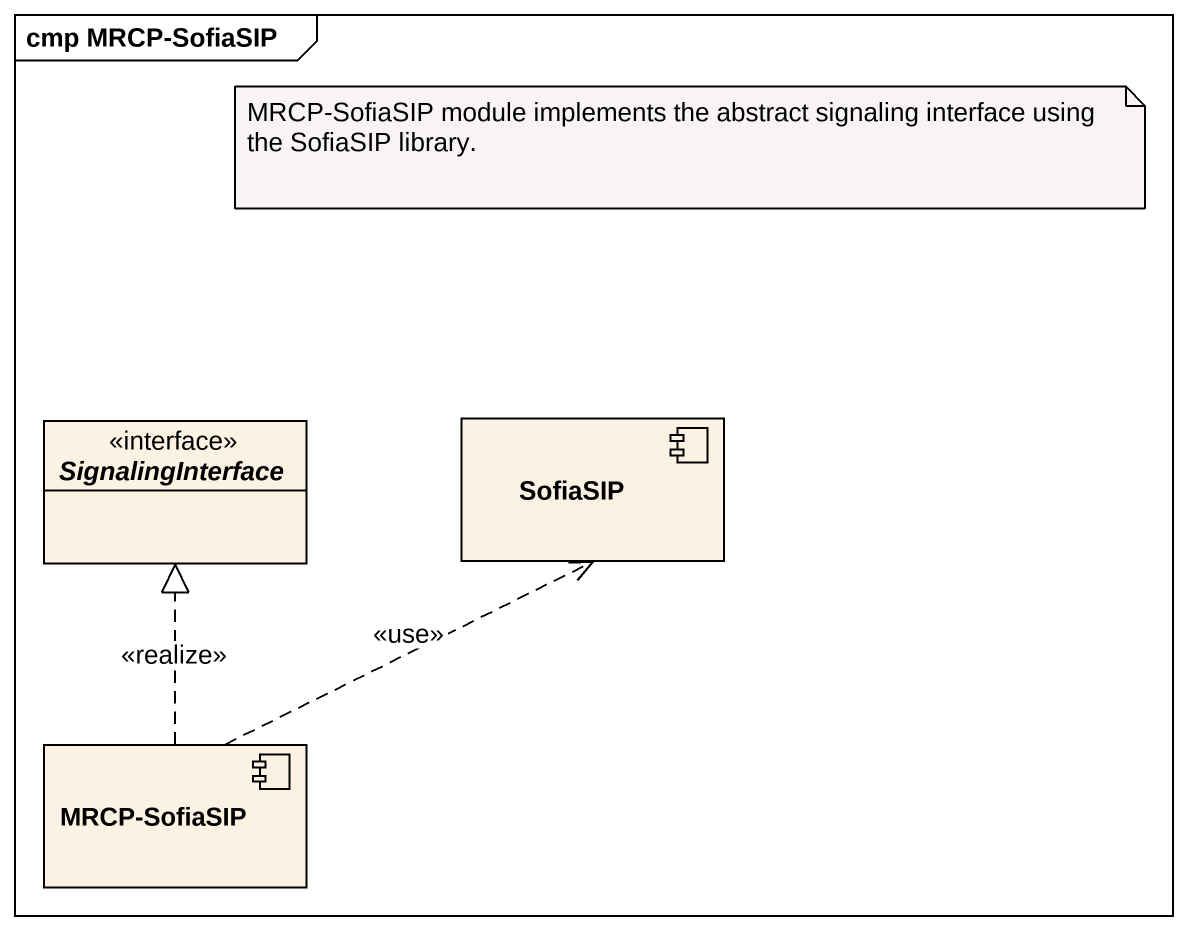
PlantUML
@startuml
mainframe cmp MRCP-SofiaSIP
allowmixing
hide circle
hide empty members
interface SignalingInterface <<interface>>
component SofiaSIP
component "MRCP-SofiaSIP" as MRCP_SofiaSIP
MRCP_SofiaSIP .up.|> SignalingInterface : <<realize>>
MRCP_SofiaSIP .up.> SofiaSIP : <<use>>
note as N1
  MRCP-SofiaSIP module implements the abstract signaling interface using the SofiaSIP library.
end note
@enduml
